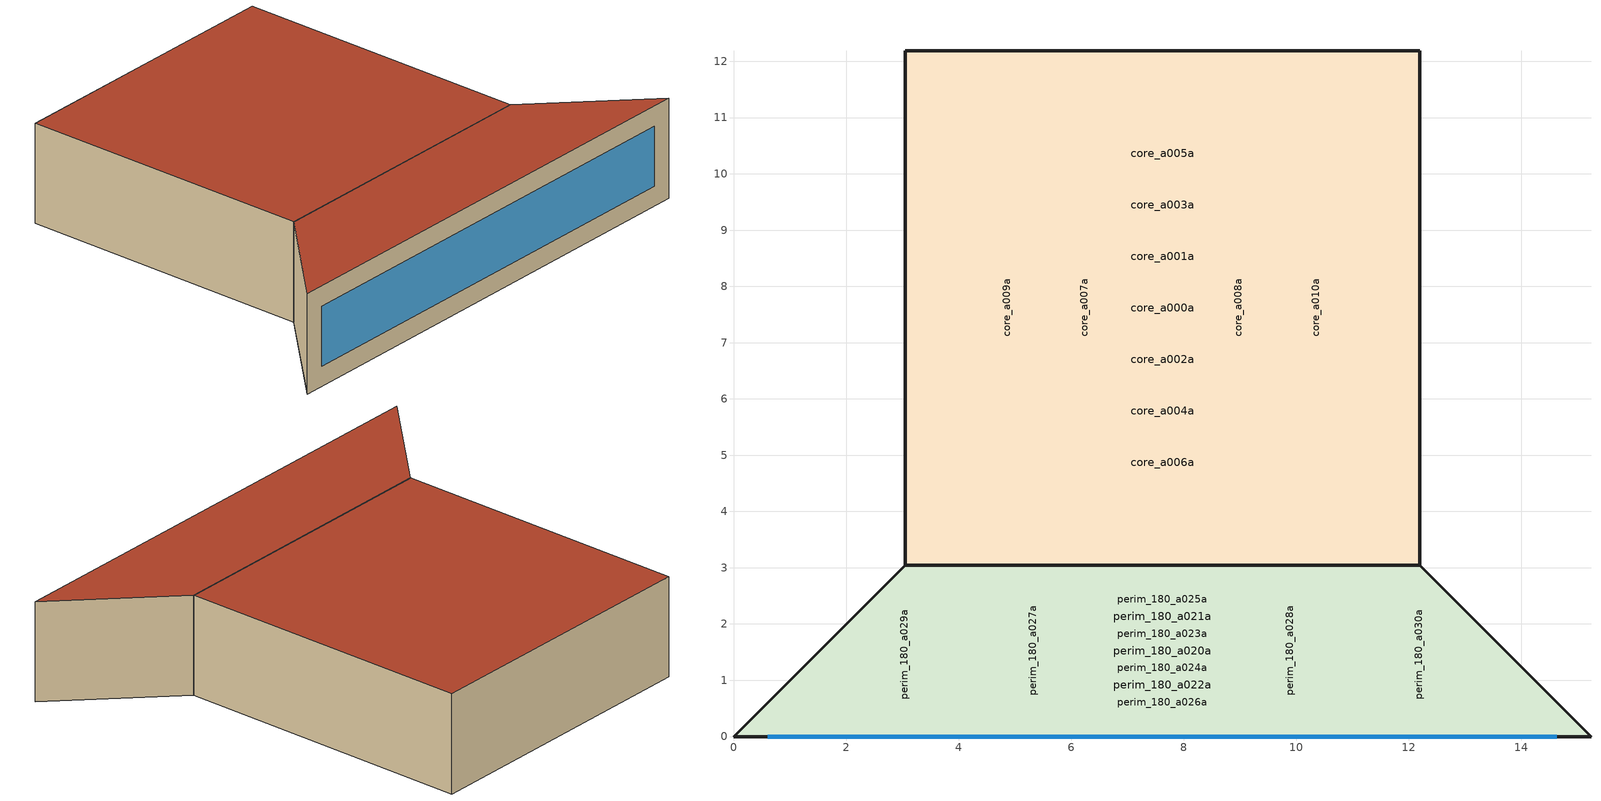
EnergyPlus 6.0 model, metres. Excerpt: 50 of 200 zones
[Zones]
core_a000a
 floor ground (Exterior Floor): 12.19,12.19 12.19,3.05 3.05,3.05 3.05,12.19 z0
 wall outside (Exterior Wall): 3.05,3.05 12.19,3.05 12.19,12.19 3.05,12.19 3.05,3.05 z0:3.05
 roof outside (Exterior Roof): 12.19,3.05 12.19,12.19 3.05,12.19 3.05,3.05 z3.05
core_a001a
 floor ground (Exterior Floor): 12.19,12.19 12.19,3.05 3.05,3.05 3.05,12.19 z0
 wall outside (Exterior Wall): 3.05,3.05 12.19,3.05 12.19,12.19 3.05,12.19 3.05,3.05 z0:3.05
 roof outside (Exterior Roof): 12.19,3.05 12.19,12.19 3.05,12.19 3.05,3.05 z3.05
core_a002a
 floor ground (Exterior Floor): 12.19,12.19 12.19,3.05 3.05,3.05 3.05,12.19 z0
 wall outside (Exterior Wall): 3.05,3.05 12.19,3.05 12.19,12.19 3.05,12.19 3.05,3.05 z0:3.05
 roof outside (Exterior Roof): 12.19,3.05 12.19,12.19 3.05,12.19 3.05,3.05 z3.05
core_a003a
 floor ground (Exterior Floor): 12.19,12.19 12.19,3.05 3.05,3.05 3.05,12.19 z0
 wall outside (Exterior Wall): 3.05,3.05 12.19,3.05 12.19,12.19 3.05,12.19 3.05,3.05 z0:3.05
 roof outside (Exterior Roof): 12.19,3.05 12.19,12.19 3.05,12.19 3.05,3.05 z3.05
core_a004a
 floor ground (Exterior Floor): 12.19,12.19 12.19,3.05 3.05,3.05 3.05,12.19 z0
 wall outside (Exterior Wall): 3.05,3.05 12.19,3.05 12.19,12.19 3.05,12.19 3.05,3.05 z0:3.05
 roof outside (Exterior Roof): 12.19,3.05 12.19,12.19 3.05,12.19 3.05,3.05 z3.05
core_a005a
 floor ground (Exterior Floor): 12.19,12.19 12.19,3.05 3.05,3.05 3.05,12.19 z0
 wall outside (Exterior Wall): 3.05,3.05 12.19,3.05 12.19,12.19 3.05,12.19 3.05,3.05 z0:3.05
 roof outside (Exterior Roof): 12.19,3.05 12.19,12.19 3.05,12.19 3.05,3.05 z3.05
core_a006a
 floor ground (Exterior Floor): 12.19,12.19 12.19,3.05 3.05,3.05 3.05,12.19 z0
 wall outside (Exterior Wall): 3.05,3.05 12.19,3.05 12.19,12.19 3.05,12.19 3.05,3.05 z0:3.05
 roof outside (Exterior Roof): 12.19,3.05 12.19,12.19 3.05,12.19 3.05,3.05 z3.05
core_a007a
 floor ground (Exterior Floor): 12.19,12.19 12.19,3.05 3.05,3.05 3.05,12.19 z0
 wall outside (Exterior Wall): 3.05,3.05 12.19,3.05 12.19,12.19 3.05,12.19 3.05,3.05 z0:3.05
 roof outside (Exterior Roof): 12.19,3.05 12.19,12.19 3.05,12.19 3.05,3.05 z3.05
core_a008a
 floor ground (Exterior Floor): 12.19,12.19 12.19,3.05 3.05,3.05 3.05,12.19 z0
 wall outside (Exterior Wall): 3.05,3.05 12.19,3.05 12.19,12.19 3.05,12.19 3.05,3.05 z0:3.05
 roof outside (Exterior Roof): 12.19,3.05 12.19,12.19 3.05,12.19 3.05,3.05 z3.05
core_a009a
 floor ground (Exterior Floor): 12.19,12.19 12.19,3.05 3.05,3.05 3.05,12.19 z0
 wall outside (Exterior Wall): 3.05,3.05 12.19,3.05 12.19,12.19 3.05,12.19 3.05,3.05 z0:3.05
 roof outside (Exterior Roof): 12.19,3.05 12.19,12.19 3.05,12.19 3.05,3.05 z3.05
core_a010a
 floor ground (Exterior Floor): 12.19,12.19 12.19,3.05 3.05,3.05 3.05,12.19 z0
 wall outside (Exterior Wall): 3.05,3.05 12.19,3.05 12.19,12.19 3.05,12.19 3.05,3.05 z0:3.05
 roof outside (Exterior Roof): 12.19,3.05 12.19,12.19 3.05,12.19 3.05,3.05 z3.05
core_a011a
 floor ground (Exterior Floor): 12.19,12.19 12.19,3.05 3.05,3.05 3.05,12.19 z0
 wall outside (Exterior Wall): 3.05,3.05 12.19,3.05 12.19,12.19 3.05,12.19 3.05,3.05 z0:3.05
 roof outside (Exterior Roof): 12.19,3.05 12.19,12.19 3.05,12.19 3.05,3.05 z3.05
core_a012a
 floor ground (Exterior Floor): 12.19,12.19 12.19,3.05 3.05,3.05 3.05,12.19 z0
 wall outside (Exterior Wall): 3.05,3.05 12.19,3.05 12.19,12.19 3.05,12.19 3.05,3.05 z0:3.05
 roof outside (Exterior Roof): 12.19,3.05 12.19,12.19 3.05,12.19 3.05,3.05 z3.05
core_a013a
 floor ground (Exterior Floor): 12.19,12.19 12.19,3.05 3.05,3.05 3.05,12.19 z0
 wall outside (Exterior Wall): 3.05,3.05 12.19,3.05 12.19,12.19 3.05,12.19 3.05,3.05 z0:3.05
 roof outside (Exterior Roof): 12.19,3.05 12.19,12.19 3.05,12.19 3.05,3.05 z3.05
core_a014a
 floor ground (Exterior Floor): 12.19,12.19 12.19,3.05 3.05,3.05 3.05,12.19 z0
 wall outside (Exterior Wall): 3.05,3.05 12.19,3.05 12.19,12.19 3.05,12.19 3.05,3.05 z0:3.05
 roof outside (Exterior Roof): 12.19,3.05 12.19,12.19 3.05,12.19 3.05,3.05 z3.05
core_a015a
 floor ground (Exterior Floor): 12.19,12.19 12.19,3.05 3.05,3.05 3.05,12.19 z0
 wall outside (Exterior Wall): 3.05,3.05 12.19,3.05 12.19,12.19 3.05,12.19 3.05,3.05 z0:3.05
 roof outside (Exterior Roof): 12.19,3.05 12.19,12.19 3.05,12.19 3.05,3.05 z3.05
core_a016a
 floor ground (Exterior Floor): 12.19,12.19 12.19,3.05 3.05,3.05 3.05,12.19 z0
 wall outside (Exterior Wall): 3.05,3.05 12.19,3.05 12.19,12.19 3.05,12.19 3.05,3.05 z0:3.05
 roof outside (Exterior Roof): 12.19,3.05 12.19,12.19 3.05,12.19 3.05,3.05 z3.05
core_a017a
 floor ground (Exterior Floor): 12.19,12.19 12.19,3.05 3.05,3.05 3.05,12.19 z0
 wall outside (Exterior Wall): 3.05,3.05 12.19,3.05 12.19,12.19 3.05,12.19 3.05,3.05 z0:3.05
 roof outside (Exterior Roof): 12.19,3.05 12.19,12.19 3.05,12.19 3.05,3.05 z3.05
core_a018a
 floor ground (Exterior Floor): 12.19,12.19 12.19,3.05 3.05,3.05 3.05,12.19 z0
 wall outside (Exterior Wall): 3.05,3.05 12.19,3.05 12.19,12.19 3.05,12.19 3.05,3.05 z0:3.05
 roof outside (Exterior Roof): 12.19,3.05 12.19,12.19 3.05,12.19 3.05,3.05 z3.05
core_a019a
 floor ground (Exterior Floor): 12.19,12.19 12.19,3.05 3.05,3.05 3.05,12.19 z0
 wall outside (Exterior Wall): 3.05,3.05 12.19,3.05 12.19,12.19 3.05,12.19 3.05,3.05 z0:3.05
 roof outside (Exterior Roof): 12.19,3.05 12.19,12.19 3.05,12.19 3.05,3.05 z3.05
core_a020a
 floor ground (Exterior Floor): 12.19,12.19 12.19,3.05 3.05,3.05 3.05,12.19 z0
 wall outside (Exterior Wall): 3.05,3.05 12.19,3.05 12.19,12.19 3.05,12.19 3.05,3.05 z0:3.05
 roof outside (Exterior Roof): 12.19,3.05 12.19,12.19 3.05,12.19 3.05,3.05 z3.05
perim_180_a020a
 floor ground (Exterior Floor): 12.19,3.05 15.24,0 0,0 3.05,3.05 z0
 wall outside (Exterior Wall): 12.19,3.05 3.05,3.05 0,0 15.24,0 12.19,3.05 z0:3.05
 window (Exterior Window): 0.61,0 14.63,0 z0.61:2.44
 roof outside (Exterior Roof): 15.24,0 12.19,3.05 3.05,3.05 0,0 z3.05
core_a021a
 floor ground (Exterior Floor): 12.19,12.19 12.19,3.05 3.05,3.05 3.05,12.19 z0
 wall outside (Exterior Wall): 3.05,3.05 12.19,3.05 12.19,12.19 3.05,12.19 3.05,3.05 z0:3.05
 roof outside (Exterior Roof): 12.19,3.05 12.19,12.19 3.05,12.19 3.05,3.05 z3.05
perim_180_a021a
 floor ground (Exterior Floor): 12.19,3.05 15.24,0 0,0 3.05,3.05 z0
 wall outside (Exterior Wall): 12.19,3.05 3.05,3.05 0,0 15.24,0 12.19,3.05 z0:3.05
 window (Exterior Window): 0.61,0 14.63,0 z0.61:2.44
 roof outside (Exterior Roof): 15.24,0 12.19,3.05 3.05,3.05 0,0 z3.05
core_a022a
 floor ground (Exterior Floor): 12.19,12.19 12.19,3.05 3.05,3.05 3.05,12.19 z0
 wall outside (Exterior Wall): 3.05,3.05 12.19,3.05 12.19,12.19 3.05,12.19 3.05,3.05 z0:3.05
 roof outside (Exterior Roof): 12.19,3.05 12.19,12.19 3.05,12.19 3.05,3.05 z3.05
perim_180_a022a
 floor ground (Exterior Floor): 12.19,3.05 15.24,0 0,0 3.05,3.05 z0
 wall outside (Exterior Wall): 12.19,3.05 3.05,3.05 0,0 15.24,0 12.19,3.05 z0:3.05
 window (Exterior Window): 0.61,0 14.63,0 z0.61:2.44
 roof outside (Exterior Roof): 15.24,0 12.19,3.05 3.05,3.05 0,0 z3.05
core_a023a
 floor ground (Exterior Floor): 12.19,12.19 12.19,3.05 3.05,3.05 3.05,12.19 z0
 wall outside (Exterior Wall): 3.05,3.05 12.19,3.05 12.19,12.19 3.05,12.19 3.05,3.05 z0:3.05
 roof outside (Exterior Roof): 12.19,3.05 12.19,12.19 3.05,12.19 3.05,3.05 z3.05
perim_180_a023a
 floor ground (Exterior Floor): 12.19,3.05 15.24,0 0,0 3.05,3.05 z0
 wall outside (Exterior Wall): 12.19,3.05 3.05,3.05 0,0 15.24,0 12.19,3.05 z0:3.05
 window (Exterior Window): 0.61,0 14.63,0 z0.61:2.44
 roof outside (Exterior Roof): 15.24,0 12.19,3.05 3.05,3.05 0,0 z3.05
core_a024a
 floor ground (Exterior Floor): 12.19,12.19 12.19,3.05 3.05,3.05 3.05,12.19 z0
 wall outside (Exterior Wall): 3.05,3.05 12.19,3.05 12.19,12.19 3.05,12.19 3.05,3.05 z0:3.05
 roof outside (Exterior Roof): 12.19,3.05 12.19,12.19 3.05,12.19 3.05,3.05 z3.05
perim_180_a024a
 floor ground (Exterior Floor): 12.19,3.05 15.24,0 0,0 3.05,3.05 z0
 wall outside (Exterior Wall): 12.19,3.05 3.05,3.05 0,0 15.24,0 12.19,3.05 z0:3.05
 window (Exterior Window): 0.61,0 14.63,0 z0.61:2.44
 roof outside (Exterior Roof): 15.24,0 12.19,3.05 3.05,3.05 0,0 z3.05
core_a025a
 floor ground (Exterior Floor): 12.19,12.19 12.19,3.05 3.05,3.05 3.05,12.19 z0
 wall outside (Exterior Wall): 3.05,3.05 12.19,3.05 12.19,12.19 3.05,12.19 3.05,3.05 z0:3.05
 roof outside (Exterior Roof): 12.19,3.05 12.19,12.19 3.05,12.19 3.05,3.05 z3.05
perim_180_a025a
 floor ground (Exterior Floor): 12.19,3.05 15.24,0 0,0 3.05,3.05 z0
 wall outside (Exterior Wall): 12.19,3.05 3.05,3.05 0,0 15.24,0 12.19,3.05 z0:3.05
 window (Exterior Window): 0.61,0 14.63,0 z0.61:2.44
 roof outside (Exterior Roof): 15.24,0 12.19,3.05 3.05,3.05 0,0 z3.05
core_a026a
 floor ground (Exterior Floor): 12.19,12.19 12.19,3.05 3.05,3.05 3.05,12.19 z0
 wall outside (Exterior Wall): 3.05,3.05 12.19,3.05 12.19,12.19 3.05,12.19 3.05,3.05 z0:3.05
 roof outside (Exterior Roof): 12.19,3.05 12.19,12.19 3.05,12.19 3.05,3.05 z3.05
perim_180_a026a
 floor ground (Exterior Floor): 12.19,3.05 15.24,0 0,0 3.05,3.05 z0
 wall outside (Exterior Wall): 12.19,3.05 3.05,3.05 0,0 15.24,0 12.19,3.05 z0:3.05
 window (Exterior Window): 0.61,0 14.63,0 z0.61:2.44
 roof outside (Exterior Roof): 15.24,0 12.19,3.05 3.05,3.05 0,0 z3.05
core_a027a
 floor ground (Exterior Floor): 12.19,12.19 12.19,3.05 3.05,3.05 3.05,12.19 z0
 wall outside (Exterior Wall): 3.05,3.05 12.19,3.05 12.19,12.19 3.05,12.19 3.05,3.05 z0:3.05
 roof outside (Exterior Roof): 12.19,3.05 12.19,12.19 3.05,12.19 3.05,3.05 z3.05
perim_180_a027a
 floor ground (Exterior Floor): 12.19,3.05 15.24,0 0,0 3.05,3.05 z0
 wall outside (Exterior Wall): 12.19,3.05 3.05,3.05 0,0 15.24,0 12.19,3.05 z0:3.05
 window (Exterior Window): 0.61,0 14.63,0 z0.61:2.44
 roof outside (Exterior Roof): 15.24,0 12.19,3.05 3.05,3.05 0,0 z3.05
core_a028a
 floor ground (Exterior Floor): 12.19,12.19 12.19,3.05 3.05,3.05 3.05,12.19 z0
 wall outside (Exterior Wall): 3.05,3.05 12.19,3.05 12.19,12.19 3.05,12.19 3.05,3.05 z0:3.05
 roof outside (Exterior Roof): 12.19,3.05 12.19,12.19 3.05,12.19 3.05,3.05 z3.05
perim_180_a028a
 floor ground (Exterior Floor): 12.19,3.05 15.24,0 0,0 3.05,3.05 z0
 wall outside (Exterior Wall): 12.19,3.05 3.05,3.05 0,0 15.24,0 12.19,3.05 z0:3.05
 window (Exterior Window): 0.61,0 14.63,0 z0.61:2.44
 roof outside (Exterior Roof): 15.24,0 12.19,3.05 3.05,3.05 0,0 z3.05
core_a029a
 floor ground (Exterior Floor): 12.19,12.19 12.19,3.05 3.05,3.05 3.05,12.19 z0
 wall outside (Exterior Wall): 3.05,3.05 12.19,3.05 12.19,12.19 3.05,12.19 3.05,3.05 z0:3.05
 roof outside (Exterior Roof): 12.19,3.05 12.19,12.19 3.05,12.19 3.05,3.05 z3.05
perim_180_a029a
 floor ground (Exterior Floor): 12.19,3.05 15.24,0 0,0 3.05,3.05 z0
 wall outside (Exterior Wall): 12.19,3.05 3.05,3.05 0,0 15.24,0 12.19,3.05 z0:3.05
 window (Exterior Window): 0.61,0 14.63,0 z0.61:2.44
 roof outside (Exterior Roof): 15.24,0 12.19,3.05 3.05,3.05 0,0 z3.05
perim_180_a030a
 floor ground (Exterior Floor): 12.19,3.05 15.24,0 0,0 3.05,3.05 z0
 wall outside (Exterior Wall): 12.19,3.05 3.05,3.05 0,0 15.24,0 12.19,3.05 z0:3.05
 window (Exterior Window): 0.61,0 14.63,0 z0.61:2.44
 roof outside (Exterior Roof): 15.24,0 12.19,3.05 3.05,3.05 0,0 z3.05
perim_180_a031a
 floor ground (Exterior Floor): 12.19,3.05 15.24,0 0,0 3.05,3.05 z0
 wall outside (Exterior Wall): 12.19,3.05 3.05,3.05 0,0 15.24,0 12.19,3.05 z0:3.05
 window (Exterior Window): 0.61,0 14.63,0 z0.61:2.44
 roof outside (Exterior Roof): 15.24,0 12.19,3.05 3.05,3.05 0,0 z3.05
perim_180_a032a
 floor ground (Exterior Floor): 12.19,3.05 15.24,0 0,0 3.05,3.05 z0
 wall outside (Exterior Wall): 12.19,3.05 3.05,3.05 0,0 15.24,0 12.19,3.05 z0:3.05
 window (Exterior Window): 0.61,0 14.63,0 z0.61:2.44
 roof outside (Exterior Roof): 15.24,0 12.19,3.05 3.05,3.05 0,0 z3.05
perim_180_a033a
 floor ground (Exterior Floor): 12.19,3.05 15.24,0 0,0 3.05,3.05 z0
 wall outside (Exterior Wall): 12.19,3.05 3.05,3.05 0,0 15.24,0 12.19,3.05 z0:3.05
 window (Exterior Window): 0.61,0 14.63,0 z0.61:2.44
 roof outside (Exterior Roof): 15.24,0 12.19,3.05 3.05,3.05 0,0 z3.05
perim_180_a034a
 floor ground (Exterior Floor): 12.19,3.05 15.24,0 0,0 3.05,3.05 z0
 wall outside (Exterior Wall): 12.19,3.05 3.05,3.05 0,0 15.24,0 12.19,3.05 z0:3.05
 window (Exterior Window): 0.61,0 14.63,0 z0.61:2.44
 roof outside (Exterior Roof): 15.24,0 12.19,3.05 3.05,3.05 0,0 z3.05
perim_180_a035a
 floor ground (Exterior Floor): 12.19,3.05 15.24,0 0,0 3.05,3.05 z0
 wall outside (Exterior Wall): 12.19,3.05 3.05,3.05 0,0 15.24,0 12.19,3.05 z0:3.05
 window (Exterior Window): 0.61,0 14.63,0 z0.61:2.44
 roof outside (Exterior Roof): 15.24,0 12.19,3.05 3.05,3.05 0,0 z3.05
perim_180_a036a
 floor ground (Exterior Floor): 12.19,3.05 15.24,0 0,0 3.05,3.05 z0
 wall outside (Exterior Wall): 12.19,3.05 3.05,3.05 0,0 15.24,0 12.19,3.05 z0:3.05
 window (Exterior Window): 0.61,0 14.63,0 z0.61:2.44
 roof outside (Exterior Roof): 15.24,0 12.19,3.05 3.05,3.05 0,0 z3.05
perim_180_a037a
 floor ground (Exterior Floor): 12.19,3.05 15.24,0 0,0 3.05,3.05 z0
 wall outside (Exterior Wall): 12.19,3.05 3.05,3.05 0,0 15.24,0 12.19,3.05 z0:3.05
 window (Exterior Window): 0.61,0 14.63,0 z0.61:2.44
 roof outside (Exterior Roof): 15.24,0 12.19,3.05 3.05,3.05 0,0 z3.05
perim_180_a038a
 floor ground (Exterior Floor): 12.19,3.05 15.24,0 0,0 3.05,3.05 z0
 wall outside (Exterior Wall): 12.19,3.05 3.05,3.05 0,0 15.24,0 12.19,3.05 z0:3.05
 window (Exterior Window): 0.61,0 14.63,0 z0.61:2.44
 roof outside (Exterior Roof): 15.24,0 12.19,3.05 3.05,3.05 0,0 z3.05
perim_180_a039a
 floor ground (Exterior Floor): 12.19,3.05 15.24,0 0,0 3.05,3.05 z0
 wall outside (Exterior Wall): 12.19,3.05 3.05,3.05 0,0 15.24,0 12.19,3.05 z0:3.05
 window (Exterior Window): 0.61,0 14.63,0 z0.61:2.44
 roof outside (Exterior Roof): 15.24,0 12.19,3.05 3.05,3.05 0,0 z3.05
[Building]
increase zone count test: North Axis {deg}=-0; Terrain=CITY; Loads Convergence Tolerance Value=0.04; Temperature Convergence Tolerance Value {deltaC}=0.4; Solar Distribution=FULLINTERIORANDEXTERIOR; Maximum Number of Warmup Days=25
[Site:Location]
Site:Location {fe7555c4-f0c3-4fda-930d-e99a9caff5f8}: 0, 0, 0, 0
[Material]
Name | Roughness | Thickness {m} | Conductivity {W/m-K} | Density {kg/m3} | Specific Heat {J/kg-K}
G01a 19mm gypsum board | MediumSmooth | 0.019 | 0.16 | 800 | 1090
F16 Acoustic tile | MediumSmooth | 0.0191 | 0.06 | 368 | 590
M01 100mm brick | MediumRough | 0.1016 | 0.89 | 1920 | 790
I02 50mm insulation board | MediumRough | 0.0508 | 0.03 | 43 | 1210
M15 200mm heavyweight concrete | MediumRough | 0.2032 | 1.95 | 2240 | 900
M11 100mm lightweight concrete | MediumRough | 0.1016 | 0.53 | 1280 | 840
[Material:AirGap]
Name | Thermal Resistance {m2-K/W}
F05 Ceiling air space resistance | 0.18
F04 Wall air space resistance | 0.15
[WindowMaterial:Glazing]
Clear 3mm: Optical Data Type=SpectralAverage; Thickness {m}=0.003; Solar Transmittance at Normal Incidence=0.837; Front Side Solar Reflectance at Normal Incidence=0.075; Back Side Solar Reflectance at Normal Incidence=0.075; Visible Transmittance at Normal Incidence=0.898; Front Side Visible Reflectance at Normal Incidence=0.081; Back Side Visible Reflectance at Normal Incidence=0.081; Infrared Transmittance at Normal Incidence=0; Front Side Infrared Hemispherical Emissivity=0.84; Back Side Infrared Hemispherical Emissivity=0.84; Conductivity {W/m-K}=0.9
[WindowMaterial:Gas]
Air 13mm: Gas Type=Air; Thickness {m}=0.0127
[Construction]
Exterior Roof: M11 100mm lightweight concrete, F05 Ceiling air space resistance, F16 Acoustic tile
Exterior Wall: M01 100mm brick, M15 200mm heavyweight concrete, I02 50mm insulation board, F04 Wall air space resistance, G01a 19mm gypsum board
Exterior Window: Clear 3mm, Air 13mm, Clear 3mm
Exterior Floor: I02 50mm insulation board, M15 200mm heavyweight concrete
[Zone]
core_a000a; core_a001a; core_a002a; core_a003a; core_a004a; core_a005a; core_a006a; core_a007a; core_a008a; core_a009a; core_a010a; core_a011a; core_a012a; core_a013a; core_a014a; core_a015a; core_a016a; core_a017a; core_a018a; core_a019a; core_a020a; core_a021a; core_a022a; core_a023a; core_a024a; core_a025a; core_a026a; core_a027a; core_a028a; core_a029a: -0, 3.048, 3.048, 0, , 1
perim_180_a020a; perim_180_a021a; perim_180_a022a; perim_180_a023a; perim_180_a024a; perim_180_a025a; perim_180_a026a; perim_180_a027a; perim_180_a028a; perim_180_a029a; perim_180_a030a; perim_180_a031a; perim_180_a032a; perim_180_a033a; perim_180_a034a; perim_180_a035a; perim_180_a036a; perim_180_a037a; perim_180_a038a; perim_180_a039a: -0, 0, 0, 0, , 1
